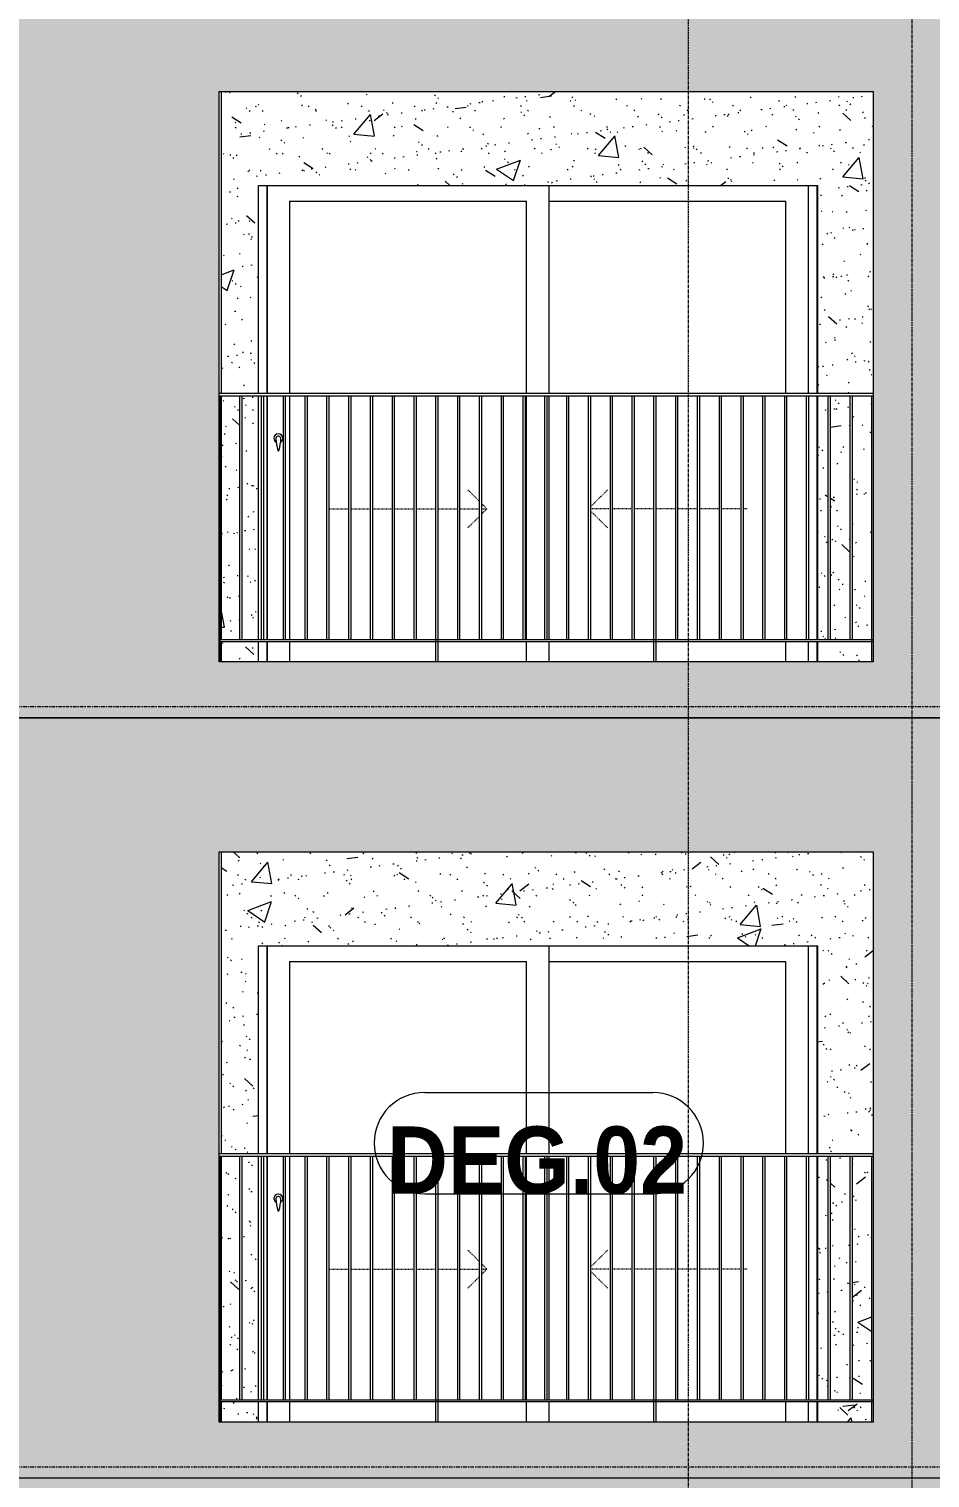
# Model space of a CAD drawing. Header units: millimetres. Extents: x 9199 to 175431, y -4466 to 35300.
# Drawn here: x 21587 to 25617, y 8950 to 15430 of the extents above; entities that cross this region are included whole.
import ezdxf

# ---------------------------------------------------------------- set-up
doc = ezdxf.new("R2010")
doc.units = ezdxf.units.MM
for name, pattern in [('Centre', [31.75, 6.35, -4.7625, 15.875, -4.7625]), ('Dash', [6, 3, -3]), ('Grid Line', [22.225, 12.7, -3.175, 3.175, -3.175])]:
    doc.linetypes.add(name, pattern=pattern)
for name, color, linetype, lineweight in [('0-1', 7, 'Continuous', 5), ('A-DOOR', 31, 'Continuous', 9), ('A-DOOR-FRAM', 31, 'Continuous', 9), ('A-DOOR-HDLN', 31, 'Dash', 18), ('A-DOOR-IDEN', 31, 'Continuous', 9), ('A-FLOR-HRAL', 11, 'Continuous', 9), ('A-FLOR-LEVL-2', 51, 'Centre', 9), ('A-WALL', 113, 'Continuous', 9), ('A-WALL-PATT-1', 9, 'Continuous', 9), ('A-WALL-PATT-2', 111, 'Continuous', 5), ('I-WALL-1', 7, 'Continuous', 9), ('S-GRID-1', 1, 'Grid Line', 9)]:
    doc.layers.add(name, color=color, linetype=linetype, lineweight=lineweight)
doc.styles.add('Arial_B_2', font='arialbd.ttf', dxfattribs={"width": 0.9, "height": 300})
pattern_1 = [(50, (51388.9, 1200), (1093.104, -95.634), [114.3, -1257.3]), (355, (51388.9, 1200), (-211.457, 1146.34), [91.44, -1005.84]), (100.451, (51480, 1192), (881.656, 1050.7), [97.14, -1068.54]), (46.184, (51389, 1504.8), (1626.475, -252.257), [171.45, -1885.95]), (96.636, (51524.5, 1483.8), (1424.416, 1484.565), [145.71, -1602.81]), (351.184, (51389, 1504.8), (1424.43, 1484.55), [137.16, -1508.76]), (21, (51541.3, 1428.6), (909.686, -613.59), [114.3, -1257.3]), (326, (51541.3, 1428.6), (370.812, 1105.13), [91.44, -1005.84]), (71.451, (51617.1, 1377.5), (1280.503, 491.528), [97.14, -1068.54]), (37.5, (51388.93, 1200), (18.5313, 507.3303), [50.292, -943.356, 50.292, -970.788, -1009.65]), (37.5, (51388.93, 1200), (18.5313, 507.3303), [-2014.728, 50.292, -959.358]), (7.5, (51388.93, 1200), (400.918, 601.084), [50.292, -531.876, 50.292, -920.496, -384.81]), (7.5, (51388.93, 1200), (400.918, 601.084), [-1552.956, 50.292, -334.518]), (327.5, (51049.1, 1200), (813.545, -34.3737), [50.292, -330.708, 50.292, -1138.428, -1577.34]), (327.5, (51049.1, 1200), (813.545, -34.3737), [-1569.72, 50.292, -1527.048]), (317.5, (50896.7, 1200), (888.775, 152.56), [50.292, -445.008, 50.292, -739.14, -1120.14]), (317.5, (50896.7, 1200), (888.775, 152.56), [-1284.732, 50.292, -1069.848])]
pattern_2 = [(37.5, (51388.93, 1200), (-4.79953, 146.8239), [5.029, -110.795, 5.029, -124.511, -123.825]), (37.5, (51388.93, 1200), (-4.79953, 146.8239), [-245.364, 5.029, -118.796]), (7.5, (51388.93, 1200), (134.8574, 215.0472), [5.029, -57.455, 5.029, -99.365, -40.005]), (7.5, (51388.93, 1200), (134.8574, 215.0472), [-166.878, 5.029, -34.976]), (327.5, (51295.21, 1200), (237.29776, 0.4316), [5.029, -33.071, 5.029, -132.131, -179.07]), (327.5, (51295.21, 1200), (237.29776, 0.4316), [-175.26, 5.029, -174.041]), (317.5, (51295.2, 1200), (229.067, 66.8792), [5.029, -14.021, 5.029, -84.887, -102.87]), (317.5, (51295.2, 1200), (229.067, 66.8792), [-108.966, 5.029, -97.841])]

# ---------------------------------------------------------------- blocks, each defined once
blk = doc.blocks.new('NCV_TKTC_TANG 3 - 4_rvt-1-TKCS_MẶT ĐỨNG HƯỚNG ĐÔNG')
at = {"layer": 'A-WALL-PATT-1'}
h = blk.add_hatch(dxfattribs=at)
h.set_pattern_fill('FP_2', color=256, style=0, pattern_type=2)
h.set_pattern_definition(pattern_1)
h.paths.add_polyline_path([(22446.9, 12600), (22613.5, 12600), (22613.5, 12690), (22446.9, 12690)])
h.paths.add_polyline_path([(25356.9, 12600), (25356.9, 12690), (25113.5, 12690), (25113.5, 12600)])
h.paths.add_polyline_path([(22613.5, 12700), (22613.5, 13790), (22539.8, 13790), (22539.8, 12700)])
h.paths.add_polyline_path([(25113.5, 12700), (25162, 12700), (25162, 13790), (25113.5, 13790), (25113.5, 12772.5)])
h.paths.add_polyline_path([(25172, 12700), (25259.5, 12700), (25259.5, 13790), (25172, 13790), (25172, 12731.9)])
h.paths.add_polyline_path([(22529.8, 12700), (22529.8, 13790), (22446.9, 13790), (22446.9, 12700), (22465.2, 12700)])
h.paths.add_polyline_path([(25269.5, 12700), (25356.9, 12700), (25356.9, 13790), (25269.5, 13790), (25269.5, 13557.3)])
h.paths.add_polyline_path([(22559, 13800), (22613.5, 13800), (22613.5, 14730), (25113.5, 14730), (25113.5, 13800), (25361.9, 13800), (25361.9, 15150), (22446.9, 15150), (22446.9, 13800), (22545.6, 13800)])
h = blk.add_hatch(dxfattribs=at)
h.set_pattern_fill('FP_3', color=256, style=0, pattern_type=2)
h.set_pattern_definition(pattern_2)
h.paths.add_polyline_path([(22446.9, 12600), (22613.5, 12600), (22613.5, 12690), (22446.9, 12690)])
h.paths.add_polyline_path([(25356.9, 12600), (25356.9, 12690), (25113.5, 12690), (25113.5, 12600)])
h.paths.add_polyline_path([(22613.5, 12700), (22613.5, 13790), (22539.8, 13790), (22539.8, 12700)])
h.paths.add_polyline_path([(25113.5, 12700), (25162, 12700), (25162, 13790), (25113.5, 13790), (25113.5, 12772.5)])
h.paths.add_polyline_path([(25172, 12700), (25259.5, 12700), (25259.5, 13790), (25172, 13790), (25172, 12731.9)])
h.paths.add_polyline_path([(22529.8, 12700), (22529.8, 13790), (22446.9, 13790), (22446.9, 12700), (22465.2, 12700)])
h.paths.add_polyline_path([(25269.5, 12700), (25356.9, 12700), (25356.9, 13790), (25269.5, 13790), (25269.5, 13557.3)])
h.paths.add_polyline_path([(22559, 13800), (22613.5, 13800), (22613.5, 14730), (25113.5, 14730), (25113.5, 13800), (25361.9, 13800), (25361.9, 15150), (22446.9, 15150), (22446.9, 13800), (22545.6, 13800)])
at = {"layer": 'I-WALL-1'}
for p, q in [((22446.9, 15150), (22446.9, 13800)), ((22613.5, 13800), (22613.5, 14730)), ((22613.5, 14730), (25113.5, 14730)), ((25113.5, 14730), (25113.5, 13800)), ((22446.9, 13790), (22446.9, 12700)), ((22613.5, 12700), (22613.5, 13790)), ((25113.5, 13790), (25113.5, 12700)), ((22446.9, 12690), (22446.9, 12600)), ((22613.5, 12600), (22613.5, 12690)), ((25113.5, 12690), (25113.5, 12600))]:
    blk.add_line(p, q, dxfattribs=at)
blk = doc.blocks.new('NCV_TKTC_TANG 3 - 4_rvt-2-TKCS_MẶT ĐỨNG HƯỚNG ĐÔNG')
at = {"layer": 'A-WALL-PATT-1'}
h = blk.add_hatch(dxfattribs=at)
h.set_pattern_fill('FP_2', color=256, style=0, pattern_type=2)
h.set_pattern_definition(pattern_1)
h.paths.add_polyline_path([(22446.9, 9200), (22613.5, 9200), (22613.5, 9290), (22446.9, 9290), (22446.9, 9212.5)])
h.paths.add_polyline_path([(25356.9, 9200), (25356.9, 9290), (25113.5, 9290), (25113.5, 9200)])
h.paths.add_polyline_path([(22529.8, 9300), (22529.8, 10390), (22446.9, 10390), (22446.9, 9300), (22465.2, 9300)])
h.paths.add_polyline_path([(25356.9, 9300), (25356.9, 10390), (25269.5, 10390), (25269.5, 9300)])
h.paths.add_polyline_path([(22559, 9300), (22613.5, 9300), (22613.5, 10390), (22539.8, 10390), (22539.8, 9300)])
h.paths.add_polyline_path([(25259.5, 9300), (25259.5, 10390), (25172, 10390), (25172, 9300), (25217.9, 9300)])
h.paths.add_polyline_path([(25113.5, 9300), (25162, 9300), (25162, 10390), (25113.5, 10390), (25113.5, 9372.5)])
h.paths.add_polyline_path([(22446.9, 10400), (22613.5, 10400), (22613.5, 11330), (25113.5, 11330), (25113.5, 10400), (25361.9, 10400), (25361.9, 11750), (22446.9, 11750), (22446.9, 11393.3)])
h = blk.add_hatch(dxfattribs=at)
h.set_pattern_fill('FP_3', color=256, style=0, pattern_type=2)
h.set_pattern_definition(pattern_2)
h.paths.add_polyline_path([(22446.9, 9200), (22613.5, 9200), (22613.5, 9290), (22446.9, 9290), (22446.9, 9212.5)])
h.paths.add_polyline_path([(25356.9, 9200), (25356.9, 9290), (25113.5, 9290), (25113.5, 9200)])
h.paths.add_polyline_path([(22529.8, 9300), (22529.8, 10390), (22446.9, 10390), (22446.9, 9300), (22465.2, 9300)])
h.paths.add_polyline_path([(25356.9, 9300), (25356.9, 10390), (25269.5, 10390), (25269.5, 9300)])
h.paths.add_polyline_path([(22559, 9300), (22613.5, 9300), (22613.5, 10390), (22539.8, 10390), (22539.8, 9300)])
h.paths.add_polyline_path([(25259.5, 9300), (25259.5, 10390), (25172, 10390), (25172, 9300), (25217.9, 9300)])
h.paths.add_polyline_path([(25113.5, 9300), (25162, 9300), (25162, 10390), (25113.5, 10390), (25113.5, 9372.5)])
h.paths.add_polyline_path([(22446.9, 10400), (22613.5, 10400), (22613.5, 11330), (25113.5, 11330), (25113.5, 10400), (25361.9, 10400), (25361.9, 11750), (22446.9, 11750), (22446.9, 11393.3)])
at = {"layer": 'I-WALL-1'}
for p, q in [((22446.9, 11750), (22446.9, 10400)), ((22613.5, 10400), (22613.5, 11330)), ((22613.5, 11330), (25113.5, 11330)), ((25113.5, 11330), (25113.5, 10400)), ((22446.9, 10390), (22446.9, 9300)), ((22613.5, 9300), (22613.5, 10390)), ((25113.5, 10390), (25113.5, 9300)), ((22446.9, 9290), (22446.9, 9200)), ((22613.5, 9200), (22613.5, 9290)), ((25113.5, 9290), (25113.5, 9200))]:
    blk.add_line(p, q, dxfattribs=at)
blk = doc.blocks.new('Railing - 10mm-1251313-TKCS_MẶT ĐỨNG HƯỚNG ĐÔNG')
at = {"layer": 'A-FLOR-HRAL'}
for p, q in [((70204.4, 2500), (70204.4, 3590)), ((70214.4, 2500), (70214.4, 3590))]:
    blk.add_line(p, q, dxfattribs=at)
blk = doc.blocks.new('Railing - 50 x 10mm-V52-TKCS_MẶT ĐỨNG HƯỚNG ĐÔNG')
at = {"layer": 'A-FLOR-HRAL'}
for p, q in [((71081.4, 6990), (71091.4, 6990)), ((71081.4, 5800), (71081.4, 6990)), ((71091.4, 5800), (71091.4, 6990))]:
    blk.add_line(p, q, dxfattribs=at)
blk = doc.blocks.new('Railing - 50 x 10mm-V59-TKCS_MẶT ĐỨNG HƯỚNG ĐÔNG')
at = {"layer": 'A-FLOR-HRAL'}
for p in [(22436.9, 6990), (22442.4, 5800)]:
    blk.add_line(p, (22442.4, 6990), dxfattribs=at)
blk = doc.blocks.new('Railing - 50 x 10mm-V58-TKCS_MẶT ĐỨNG HƯỚNG ĐÔNG')
at = {"layer": 'A-FLOR-HRAL'}
for p, q in [((33481.9, 6990), (33486.9, 6990)), ((33481.9, 5800), (33481.9, 6990))]:
    blk.add_line(p, q, dxfattribs=at)
blk = doc.blocks.new('Railing - Railing-3235706-TKCS_MẶT ĐỨNG HƯỚNG ĐÔNG')
at = {"layer": 'A-FLOR-HRAL'}
for p, q in [((22437.4, 9290), (22437.4, 9300)), ((22437.4, 9300), (25361.9, 9300)), ((25361.9, 9290), (22437.4, 9290))]:
    blk.add_line(p, q, dxfattribs=at)
for name, p in [('Railing - 50 x 10mm-V59-TKCS_MẶT ĐỨNG HƯỚNG ĐÔNG', (0, 3400)), ('Railing - 10mm-1251313-TKCS_MẶT ĐỨNG HƯỚNG ĐÔNG', (-47674.5, 6800)), ('Railing - 10mm-1251313-TKCS_MẶT ĐỨNG HƯỚNG ĐÔNG', (-47577, 6800)), ('Railing - 10mm-1251313-TKCS_MẶT ĐỨNG HƯỚNG ĐÔNG', (-47479.6, 6800)), ('Railing - 10mm-1251313-TKCS_MẶT ĐỨNG HƯỚNG ĐÔNG', (-47382.1, 6800)), ('Railing - 10mm-1251313-TKCS_MẶT ĐỨNG HƯỚNG ĐÔNG', (-47284.6, 6800)), ('Railing - 10mm-1251313-TKCS_MẶT ĐỨNG HƯỚNG ĐÔNG', (-47187.1, 6800)), ('Railing - 10mm-1251313-TKCS_MẶT ĐỨNG HƯỚNG ĐÔNG', (-47089.6, 6800)), ('Railing - 10mm-1251313-TKCS_MẶT ĐỨNG HƯỚNG ĐÔNG', (-46992.1, 6800)), ('Railing - 10mm-1251313-TKCS_MẶT ĐỨNG HƯỚNG ĐÔNG', (-46894.6, 6800)), ('Railing - 50 x 10mm-V52-TKCS_MẶT ĐỨNG HƯỚNG ĐÔNG', (-47674.2, 3400)), ('Railing - 10mm-1251313-TKCS_MẶT ĐỨNG HƯỚNG ĐÔNG', (-46699.7, 6800)), ('Railing - 10mm-1251313-TKCS_MẶT ĐỨNG HƯỚNG ĐÔNG', (-46602.2, 6800)), ('Railing - 10mm-1251313-TKCS_MẶT ĐỨNG HƯỚNG ĐÔNG', (-46504.7, 6800)), ('Railing - 10mm-1251313-TKCS_MẶT ĐỨNG HƯỚNG ĐÔNG', (-46407.2, 6800)), ('Railing - 10mm-1251313-TKCS_MẶT ĐỨNG HƯỚNG ĐÔNG', (-46309.7, 6800)), ('Railing - 10mm-1251313-TKCS_MẶT ĐỨNG HƯỚNG ĐÔNG', (-46212.2, 6800)), ('Railing - 10mm-1251313-TKCS_MẶT ĐỨNG HƯỚNG ĐÔNG', (-46114.8, 6800)), ('Railing - 10mm-1251313-TKCS_MẶT ĐỨNG HƯỚNG ĐÔNG', (-46017.3, 6800)), ('Railing - 10mm-1251313-TKCS_MẶT ĐỨNG HƯỚNG ĐÔNG', (-45919.8, 6800)), ('Railing - 50 x 10mm-V52-TKCS_MẶT ĐỨNG HƯỚNG ĐÔNG', (-46699.3, 3400)), ('Railing - 10mm-1251313-TKCS_MẶT ĐỨNG HƯỚNG ĐÔNG', (-45724.8, 6800)), ('Railing - 10mm-1251313-TKCS_MẶT ĐỨNG HƯỚNG ĐÔNG', (-45627.3, 6800)), ('Railing - 10mm-1251313-TKCS_MẶT ĐỨNG HƯỚNG ĐÔNG', (-45529.8, 6800)), ('Railing - 10mm-1251313-TKCS_MẶT ĐỨNG HƯỚNG ĐÔNG', (-45432.4, 6800)), ('Railing - 10mm-1251313-TKCS_MẶT ĐỨNG HƯỚNG ĐÔNG', (-45334.9, 6800)), ('Railing - 10mm-1251313-TKCS_MẶT ĐỨNG HƯỚNG ĐÔNG', (-45237.4, 6800)), ('Railing - 10mm-1251313-TKCS_MẶT ĐỨNG HƯỚNG ĐÔNG', (-45139.9, 6800)), ('Railing - 10mm-1251313-TKCS_MẶT ĐỨNG HƯỚNG ĐÔNG', (-45042.4, 6800)), ('Railing - 10mm-1251313-TKCS_MẶT ĐỨNG HƯỚNG ĐÔNG', (-44944.9, 6800)), ('Railing - 50 x 10mm-V58-TKCS_MẶT ĐỨNG HƯỚNG ĐÔNG', (-8125, 3400))]:
    blk.add_blockref(name, p)
blk = doc.blocks.new('Top Rail Type - Top Rail_Internal_-3235709-TKCS_MẶT ĐỨNG HƯỚNG ĐÔNG')
at = {"layer": 'A-FLOR-HRAL'}
for p, q in [((22437.4, 10390), (22437.4, 10400)), ((25361.9, 10400), (22437.4, 10400)), ((22437.4, 10390), (25361.9, 10390))]:
    blk.add_line(p, q, dxfattribs=at)
blk = doc.blocks.new('DEG_02-DEG_03 - DEG_02-2500x2400mm-CỬA ĐI 02 CÁNH TRƯỢT-V66-TKCS_MẶT ĐỨNG HƯỚNG ĐÔNG')
at = {"layer": 'A-DOOR'}
for p, q in [((22652.4, 7000), (22652.4, 7930)), ((23912.4, 7930), (23912.4, 7000)), ((22752.4, 7860), (23812.4, 7860)), ((22752.4, 7860), (22752.4, 7000)), ((23812.4, 7000), (23812.4, 7860)), ((23912.4, 7860), (24972.4, 7860)), ((24972.4, 7000), (24972.4, 7860)), ((22652.4, 5900), (22652.4, 6990)), ((22752.4, 6990), (22752.4, 5900)), ((23812.4, 5900), (23812.4, 6990)), ((23912.4, 6990), (23912.4, 5900)), ((22652.4, 5800), (22652.4, 5890)), ((22752.4, 5890), (22752.4, 5800)), ((23812.4, 5800), (23812.4, 5890)), ((23912.4, 5890), (23912.4, 5800)), ((24972.4, 5800), (24972.4, 5890))]:
    blk.add_line(p, q, dxfattribs=at)
at = {"layer": 'A-DOOR', "flags": 128}
blk.add_lwpolyline([(22703.9, 6808.7), (22703.9, 6808.7), (22703.9, 6808.7), (22703.8, 6808.7), (22703.8, 6808.7), (22703.8, 6808.7), (22703.8, 6808.7), (22703.8, 6808.7), (22703.8, 6808.7), (22703.7, 6808.7), (22703.7, 6808.7), (22703.7, 6808.7), (22703.7, 6808.7), (22703.6, 6808.7), (22703.6, 6808.7), (22703.6, 6808.7), (22703.5, 6808.7), (22703.5, 6808.7), (22703.5, 6808.7), (22703.4, 6808.7), (22703.4, 6808.7), (22703.3, 6808.7), (22703.3, 6808.7), (22703.2, 6808.7), (22703.2, 6808.7), (22703.1, 6808.7), (22703.1, 6808.7), (22703, 6808.7), (22703, 6808.7), (22702.9, 6808.7), (22702.9, 6808.7), (22702.8, 6808.7), (22702.7, 6808.7), (22702.7, 6808.7), (22702.6, 6808.7), (22702.6, 6808.7), (22702.5, 6808.7), (22702.4, 6808.7), (22702.4, 6808.7), (22702.3, 6808.7), (22702.3, 6808.7), (22702.2, 6808.7), (22702.1, 6808.7), (22702.1, 6808.7), (22702, 6808.7), (22702, 6808.7), (22701.9, 6808.7), (22701.8, 6808.7), (22701.8, 6808.7), (22701.7, 6808.7), (22701.7, 6808.7), (22701.6, 6808.7), (22701.6, 6808.7), (22701.5, 6808.7), (22701.5, 6808.7), (22701.4, 6808.7), (22701.4, 6808.7), (22701.3, 6808.7), (22701.3, 6808.7), (22701.3, 6808.7), (22701.2, 6808.7), (22701.2, 6808.7), (22701.1, 6808.7), (22701.1, 6808.7), (22701.1, 6808.7), (22701, 6808.7), (22701, 6808.7), (22701, 6808.7), (22701, 6808.7), (22700.9, 6808.7), (22700.9, 6808.7), (22700.9, 6808.7), (22700.9, 6808.7), (22700.9, 6808.7), (22700.9, 6808.7), (22700.9, 6808.7), (22700.9, 6808.7)], dxfattribs=at)
at = {"layer": 'A-DOOR'}
for centre, radius, start, end in [((22702.4, 6800), 20, 0, 180), ((22700.9, 6799.2), 9.45, 90, 180), ((22703.9, 6799.2), 9.45, 0, 90), ((22702.4, 6800), 20, 180, 240), ((22856.2, 6799.2), 164.8, 180, 199.13397), ((22702.7, 6746), 2.34, 199.13397, 261.03098), ((22702, 6746), 2.34, 278.96902, 340.86603), ((22548.6, 6799.2), 164.8, 340.86603, 0), ((22702.4, 6800), 20, 300, 360)]:
    blk.add_arc(centre, radius, start, end, dxfattribs=at)
at = {"layer": 'A-DOOR-FRAM'}
for p, q in [((22652.4, 7930), (22652.4, 7000)), ((25072.4, 7930), (25072.4, 7000)), ((25112.4, 7000), (25112.4, 7930)), ((22652.4, 6990), (22652.4, 5900)), ((25112.4, 5900), (25112.4, 6990)), ((22652.4, 5890), (22652.4, 5800)), ((25072.4, 5890), (25072.4, 5800)), ((25112.4, 5800), (25112.4, 5890))]:
    blk.add_line(p, q, dxfattribs=at)
at = {"layer": 'A-DOOR-HDLN'}
for p, q in [((23602.2, 6517.2), (23550.3, 6569.1)), ((24099.6, 6494.2), (24174.5, 6569.1)), ((22929.8, 6484.2), (23017.3, 6484.2)), ((23027.3, 6484.2), (23114.8, 6484.2)), ((23124.8, 6484.2), (23212.2, 6484.2)), ((23222.2, 6484.2), (23309.7, 6484.2)), ((23319.7, 6484.2), (23407.2, 6484.2)), ((23417.2, 6484.2), (23504.7, 6484.2)), ((23514.7, 6484.2), (23602.2, 6484.2)), ((23635.1, 6484.2), (23612.2, 6507.2)), ((23635.1, 6484.2), (23612.2, 6461.3)), ((23612.2, 6484.2), (23635.1, 6484.2)), ((24187.1, 6484.2), (24099.6, 6484.2)), ((24284.6, 6484.2), (24197.1, 6484.2)), ((24382.1, 6484.2), (24294.6, 6484.2)), ((24479.6, 6484.2), (24392.1, 6484.2)), ((24577, 6484.2), (24489.6, 6484.2)), ((24674.5, 6484.2), (24587, 6484.2)), ((24772, 6484.2), (24684.5, 6484.2)), ((24799.6, 6484.2), (24782, 6484.2)), ((23602.2, 6451.3), (23550.3, 6399.4)), ((24099.6, 6474.2), (24174.5, 6399.4))]:
    blk.add_line(p, q, dxfattribs=at)
blk = doc.blocks.new('Railing - Railing-3818054-TKCS_MẶT ĐỨNG HƯỚNG ĐÔNG')
at = {"layer": 'A-FLOR-HRAL'}
for p, q in [((22437.4, 12690), (22437.4, 12700)), ((22437.4, 12700), (25361.9, 12700)), ((25361.9, 12690), (22437.4, 12690))]:
    blk.add_line(p, q, dxfattribs=at)
for name, p in [('Railing - 50 x 10mm-V59-TKCS_MẶT ĐỨNG HƯỚNG ĐÔNG', (0, 6800)), ('Railing - 10mm-1251313-TKCS_MẶT ĐỨNG HƯỚNG ĐÔNG', (-47674.5, 10200)), ('Railing - 10mm-1251313-TKCS_MẶT ĐỨNG HƯỚNG ĐÔNG', (-47577, 10200)), ('Railing - 10mm-1251313-TKCS_MẶT ĐỨNG HƯỚNG ĐÔNG', (-47479.6, 10200)), ('Railing - 10mm-1251313-TKCS_MẶT ĐỨNG HƯỚNG ĐÔNG', (-47382.1, 10200)), ('Railing - 10mm-1251313-TKCS_MẶT ĐỨNG HƯỚNG ĐÔNG', (-47284.6, 10200)), ('Railing - 10mm-1251313-TKCS_MẶT ĐỨNG HƯỚNG ĐÔNG', (-47187.1, 10200)), ('Railing - 10mm-1251313-TKCS_MẶT ĐỨNG HƯỚNG ĐÔNG', (-47089.6, 10200)), ('Railing - 10mm-1251313-TKCS_MẶT ĐỨNG HƯỚNG ĐÔNG', (-46992.1, 10200)), ('Railing - 10mm-1251313-TKCS_MẶT ĐỨNG HƯỚNG ĐÔNG', (-46894.6, 10200)), ('Railing - 50 x 10mm-V52-TKCS_MẶT ĐỨNG HƯỚNG ĐÔNG', (-47674.2, 6800)), ('Railing - 10mm-1251313-TKCS_MẶT ĐỨNG HƯỚNG ĐÔNG', (-46699.7, 10200)), ('Railing - 10mm-1251313-TKCS_MẶT ĐỨNG HƯỚNG ĐÔNG', (-46602.2, 10200)), ('Railing - 10mm-1251313-TKCS_MẶT ĐỨNG HƯỚNG ĐÔNG', (-46504.7, 10200)), ('Railing - 10mm-1251313-TKCS_MẶT ĐỨNG HƯỚNG ĐÔNG', (-46407.2, 10200)), ('Railing - 10mm-1251313-TKCS_MẶT ĐỨNG HƯỚNG ĐÔNG', (-46309.7, 10200)), ('Railing - 10mm-1251313-TKCS_MẶT ĐỨNG HƯỚNG ĐÔNG', (-46212.2, 10200)), ('Railing - 10mm-1251313-TKCS_MẶT ĐỨNG HƯỚNG ĐÔNG', (-46114.8, 10200)), ('Railing - 10mm-1251313-TKCS_MẶT ĐỨNG HƯỚNG ĐÔNG', (-46017.3, 10200)), ('Railing - 10mm-1251313-TKCS_MẶT ĐỨNG HƯỚNG ĐÔNG', (-45919.8, 10200)), ('Railing - 50 x 10mm-V52-TKCS_MẶT ĐỨNG HƯỚNG ĐÔNG', (-46699.3, 6800)), ('Railing - 10mm-1251313-TKCS_MẶT ĐỨNG HƯỚNG ĐÔNG', (-45724.8, 10200)), ('Railing - 10mm-1251313-TKCS_MẶT ĐỨNG HƯỚNG ĐÔNG', (-45627.3, 10200)), ('Railing - 10mm-1251313-TKCS_MẶT ĐỨNG HƯỚNG ĐÔNG', (-45529.8, 10200)), ('Railing - 10mm-1251313-TKCS_MẶT ĐỨNG HƯỚNG ĐÔNG', (-45432.4, 10200)), ('Railing - 10mm-1251313-TKCS_MẶT ĐỨNG HƯỚNG ĐÔNG', (-45334.9, 10200)), ('Railing - 10mm-1251313-TKCS_MẶT ĐỨNG HƯỚNG ĐÔNG', (-45237.4, 10200)), ('Railing - 10mm-1251313-TKCS_MẶT ĐỨNG HƯỚNG ĐÔNG', (-45139.9, 10200)), ('Railing - 10mm-1251313-TKCS_MẶT ĐỨNG HƯỚNG ĐÔNG', (-45042.4, 10200)), ('Railing - 10mm-1251313-TKCS_MẶT ĐỨNG HƯỚNG ĐÔNG', (-44944.9, 10200)), ('Railing - 50 x 10mm-V58-TKCS_MẶT ĐỨNG HƯỚNG ĐÔNG', (-8125, 6800))]:
    blk.add_blockref(name, p)
blk = doc.blocks.new('Top Rail Type - Top Rail_Internal_-3818057-TKCS_MẶT ĐỨNG HƯỚNG ĐÔNG')
at = {"layer": 'A-FLOR-HRAL'}
for p, q in [((22437.4, 13790), (22437.4, 13800)), ((25361.9, 13800), (22437.4, 13800)), ((22437.4, 13790), (25361.9, 13790))]:
    blk.add_line(p, q, dxfattribs=at)
blk = doc.blocks.new('STN_Door Tag - STN_Door Tag-1788670-TKCS_MẶT ĐỨNG HƯỚNG ĐÔNG')
at = {"layer": 'A-DOOR-IDEN'}
for p, q in [((34026.9, 2034.3), (35047, 2034.3)), ((34026.9, 1581.5), (35047, 1581.5))]:
    blk.add_line(p, q, dxfattribs=at)
for centre, start, end in [((34026.9, 1807.9), 90, 270), ((35047, 1807.9), 270, 90)]:
    blk.add_arc(centre, 226.4, start, end, dxfattribs=at)

msp = doc.modelspace()

# ---------------------------------------------------------------- hatches: boundary and pattern name
at = {"layer": 'A-WALL-PATT-2'}
h = msp.add_hatch(color=256, dxfattribs=at)
h.paths.add_polyline_path([(19136.9, 12350), (22237.4, 12350), (22237.4, 15750), (19136.9, 15750), (19136.9, 15150), (19126.9, 15150), (19126.9, 12350)])
h.paths.add_polyline_path([(19837.4, 13314.4), (19837.4, 14714.4), (21237.4, 14714.4), (21237.4, 13314.4), (19878.3, 13314.4)])
h = msp.add_hatch(color=256, dxfattribs=at)
h.paths.add_polyline_path([(23617.2, 12350), (25721.9, 12350), (25721.9, 15150), (25711.9, 15150), (25711.9, 15750), (22237.4, 15750), (22237.4, 12350)])
h.paths.add_polyline_path([(25361.9, 12600), (22436.9, 12600), (22436.9, 15150), (25361.9, 15150), (25361.9, 13557.3)])
h = msp.add_hatch(color=256, dxfattribs=at)
h.paths.add_polyline_path([(19136.9, 8950), (22237.4, 8950), (22237.4, 12350), (19136.9, 12350), (19136.9, 11750), (19126.9, 11750), (19126.9, 8950)])
h.paths.add_polyline_path([(19837.4, 9914.4), (19837.4, 11314.4), (21237.4, 11314.4), (21237.4, 9914.4), (19878.3, 9914.4)])
h = msp.add_hatch(color=256, dxfattribs=at)
h.paths.add_polyline_path([(22237.4, 8950), (25721.9, 8950), (25721.9, 11750), (25711.9, 11750), (25711.9, 12350), (22237.4, 12350), (22237.4, 9229.3)])
h.paths.add_polyline_path([(24675.4, 9200), (22436.9, 9200), (22436.9, 11750), (25361.9, 11750), (25361.9, 9200)])
h = msp.add_hatch(color=256, dxfattribs=at)
h.paths.add_polyline_path([(19126.9, 5550), (22237.4, 5550), (22237.4, 8950), (19136.9, 8950), (19136.9, 8350), (19126.9, 8350), (19126.9, 5983.2)])
h.paths.add_polyline_path([(19878.3, 6514.4), (19837.4, 6514.4), (19837.4, 7914.4), (21237.4, 7914.4), (21237.4, 6514.4), (21196.4, 6514.4)])
h = msp.add_hatch(color=256, dxfattribs=at)
h.paths.add_polyline_path([(24675.4, 5550), (25711.9, 5550), (25711.9, 5600), (25721.9, 5600), (25721.9, 8350), (25711.9, 8350), (25711.9, 8950), (22237.4, 8950), (22237.4, 5550), (23617.2, 5550)])
h.paths.add_polyline_path([(25361.9, 5800), (22436.9, 5800), (22436.9, 8350), (25361.9, 8350), (25361.9, 5983.2)])

# ---------------------------------------------------------------- linework, layer by layer
at = {"layer": 'A-FLOR-LEVL-2'}
for p, q in [((9199.1, 12400), (84597.8, 12400)), ((9199.1, 9000), (84597.8, 9000))]:
    msp.add_line(p, q, dxfattribs=at)
at = {"layer": 'A-WALL'}
for p, q in [((22436.9, 15150), (25361.9, 15150)), ((22436.9, 12600), (22436.9, 15150)), ((25361.9, 15150), (25361.9, 12600)), ((25361.9, 12600), (22436.9, 12600)), ((25711.9, 12350), (19136.9, 12350)), ((19136.9, 12350), (25711.9, 12350)), ((22436.9, 11750), (25361.9, 11750)), ((22436.9, 9200), (22436.9, 11750)), ((25361.9, 11750), (25361.9, 9200)), ((25361.9, 9200), (22436.9, 9200)), ((25711.9, 8950), (19136.9, 8950))]:
    msp.add_line(p, q, dxfattribs=at)
at = {"layer": 'S-GRID-1'}
for p, q in [((24536.9, 3359.4), (24536.9, 30542.5)), ((25536.9, 1454.4), (25536.9, 30542.5))]:
    msp.add_line(p, q, dxfattribs=at)

# ---------------------------------------------------------------- block references
at = {"layer": '0-1'}
for name in ['NCV_TKTC_TANG 3 - 4_rvt-1-TKCS_MẶT ĐỨNG HƯỚNG ĐÔNG', 'NCV_TKTC_TANG 3 - 4_rvt-2-TKCS_MẶT ĐỨNG HƯỚNG ĐÔNG']:
    msp.add_blockref(name, (0, 0), dxfattribs=at)
at = {"layer": 'A-DOOR'}
for p in [(0, 6800), (0, 3400)]:
    msp.add_blockref('DEG_02-DEG_03 - DEG_02-2500x2400mm-CỬA ĐI 02 CÁNH TRƯỢT-V66-TKCS_MẶT ĐỨNG HƯỚNG ĐÔNG', p, dxfattribs=at)
at = {"layer": 'A-DOOR-IDEN'}
msp.add_blockref('STN_Door Tag - STN_Door Tag-1788670-TKCS_MẶT ĐỨNG HƯỚNG ĐÔNG', (-10670, 8639.9), dxfattribs=at)
at = {"layer": 'A-FLOR-HRAL'}
for name in ['Railing - Railing-3818054-TKCS_MẶT ĐỨNG HƯỚNG ĐÔNG', 'Top Rail Type - Top Rail_Internal_-3818057-TKCS_MẶT ĐỨNG HƯỚNG ĐÔNG', 'Railing - Railing-3235706-TKCS_MẶT ĐỨNG HƯỚNG ĐÔNG', 'Top Rail Type - Top Rail_Internal_-3235709-TKCS_MẶT ĐỨNG HƯỚNG ĐÔNG']:
    msp.add_blockref(name, (0, 0), dxfattribs=at)

# ---------------------------------------------------------------- texts
at = {"layer": 'A-DOOR-IDEN', "insert": (23859.3, 10370), "char_height": 300, "width": 1375.65, "attachment_point": 5, "line_spacing_factor": 0.936439, "style": 'Arial_B_2'}
msp.add_mtext('\\pt6.75,13.5,20.25,27,33.75,40.5,47.25,54,60.75,67.5,74.25,81,87.75,94.5,101.25,108,114.75,121.5,128.25,135,141.75,148.5,155.25,162,168.75,175.5,182.25,189,195.75,202.5,209.25,216;DEG.02', dxfattribs=at)

doc.saveas('drawing.dxf')
